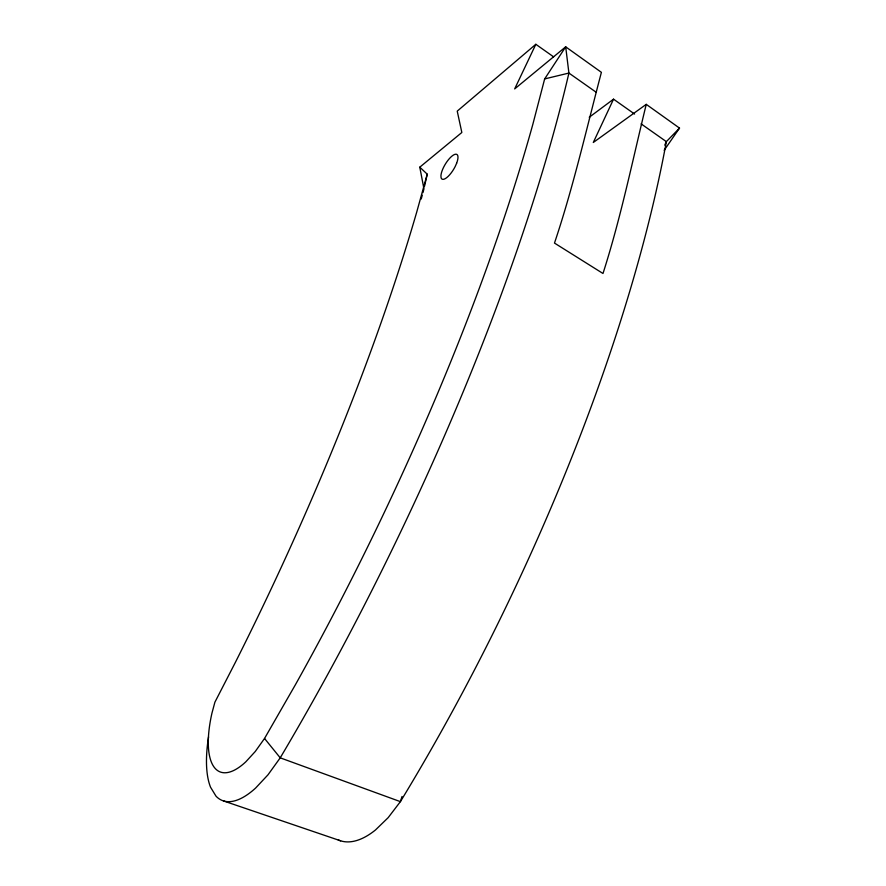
<?xml version="1.0" encoding="UTF-8"?>
<svg xmlns="http://www.w3.org/2000/svg" width="886" height="886" viewBox="0 0 886 886"><rect width="100%" height="100%" fill="white"/><g stroke="black" fill="none" stroke-linecap="round" stroke-linejoin="round"><path stroke-width="1.33" d="M664.135 150.332L679.518 128.105L646.248 104.349C632.449 160.875 620.809 217.989 602.989 273.486L554.481 243.074C573.308 187.046 586.344 129.4 601.395 72.331L565.689 46.825L514.666 88.921L535.831 44.3L553.595 56.837M424.549 186.182L427.24 174.177L419.787 167.177L461.839 132.49L457.231 111.127L535.831 44.3M208.553 736.875A110.473 42.373 -68.1 0 0 210.558 787.233L215.962 796.104A110.473 42.373 -68.1 0 0 255.6 788.075L267.982 774.829L280.22 757.84A776.956 203.049 -63.9 0 0 568.912 73.062L565.689 46.825L544.657 78.92L532.885 124.162A758.781 193.214 -63.9 0 1 295.204 685.088L264.537 738.47L255.257 751.505L245.887 761.738A85.41 32.095 -68 0 1 211.931 713.219L214.899 702.188L235.399 662.329A718.324 165.948 -64.6 0 0 416.763 211.953L427.24 174.177M402.034 796.492L400.394 801.642L388.168 817.656L375.465 829.983A105.722 48.808 -69.5 0 1 338.219 839.917M664.733 145.171L666.361 141.638L679.518 128.105M634.597 114.039L613.533 99.166L593.299 142.48L646.248 104.349M589.234 117.262L613.533 99.166M544.657 78.92L568.912 73.062L595.846 92.011M223.471 800.922L340.601 840.814M641.099 123.863L666.361 141.638A752.136 239.397 -64.2 0 1 400.394 801.642L280.22 757.84L264.537 738.47M419.787 167.177L423.951 188.851A698.201 163.921 -64.6 0 1 422.943 192.639M422.268 195.186A698.201 163.921 -64.6 0 1 421.227 199.018M456.633 163.245L455.182 166.524A14.397 4.895 -58.9 0 1 446.799 177.577A14.397 4.895 -58.9 0 1 441.084 177.743L440.929 175.782A14.397 4.895 -58.9 0 1 452.093 155.991A14.397 4.895 -58.9 0 1 456.633 163.245"/></g></svg>
